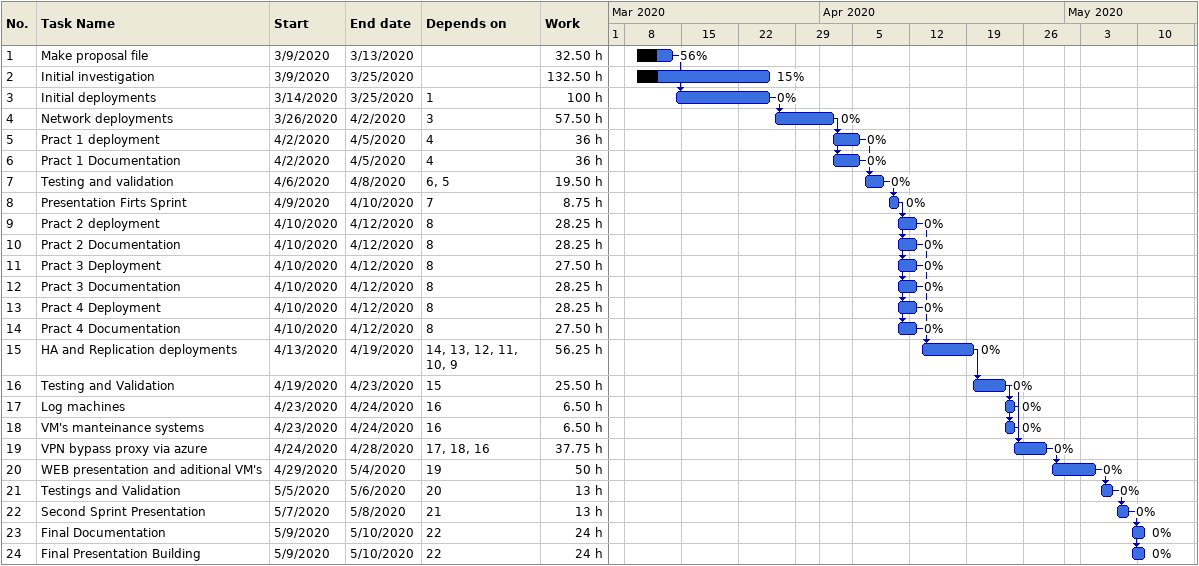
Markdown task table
| ID | Task | Start | Finish | Predecessors | % complete | Work (h) |
|---|---|---|---|---|---|---|
| 1 | Make proposal file | 2020-03-09 | 2020-03-13 |  | 56 | 32.50 |
| 2 | Initial investigation | 2020-03-09 | 2020-03-25 |  | 15 | 132.50 |
| 3 | Initial deployments | 2020-03-14 | 2020-03-25 | 1 | 0 | 100 |
| 4 | Network deployments | 2020-03-26 | 2020-04-02 | 3 | 0 | 57.50 |
| 5 | Pract 1 deployment | 2020-04-02 | 2020-04-05 | 4 | 0 | 36 |
| 6 | Pract 1 Documentation | 2020-04-02 | 2020-04-05 | 4 | 0 | 36 |
| 7 | Testing and validation | 2020-04-06 | 2020-04-08 | 6, 5 | 0 | 19.50 |
| 8 | Presentation Firts Sprint | 2020-04-09 | 2020-04-10 | 7 | 0 | 8.75 |
| 9 | Pract 2 deployment | 2020-04-10 | 2020-04-12 | 8 | 0 | 28.25 |
| 10 | Pract 2 Documentation | 2020-04-10 | 2020-04-12 | 8 | 0 | 28.25 |
| 11 | Pract 3 Deployment | 2020-04-10 | 2020-04-12 | 8 | 0 | 27.50 |
| 12 | Pract 3 Documentation | 2020-04-10 | 2020-04-12 | 8 | 0 | 28.25 |
| 13 | Pract 4 Deployment | 2020-04-10 | 2020-04-12 | 8 | 0 | 28.25 |
| 14 | Pract 4 Documentation | 2020-04-10 | 2020-04-12 | 8 | 0 | 27.50 |
| 15 | HA and Replication deployments | 2020-04-13 | 2020-04-19 | 14, 13, 12, 11, 10, 9 | 0 | 56.25 |
| 16 | Testing and Validation | 2020-04-19 | 2020-04-23 | 15 | 0 | 25.50 |
| 17 | Log machines | 2020-04-23 | 2020-04-24 | 16 | 0 | 6.50 |
| 18 | VM's manteinance systems | 2020-04-23 | 2020-04-24 | 16 | 0 | 6.50 |
| 19 | VPN bypass proxy via azure | 2020-04-24 | 2020-04-28 | 17, 18, 16 | 0 | 37.75 |
| 20 | WEB presentation and aditional VM's | 2020-04-29 | 2020-05-04 | 19 | 0 | 50 |
| 21 | Testings and Validation | 2020-05-05 | 2020-05-06 | 20 | 0 | 13 |
| 22 | Second Sprint Presentation | 2020-05-07 | 2020-05-08 | 21 | 0 | 13 |
| 23 | Final Documentation | 2020-05-09 | 2020-05-10 | 22 | 0 | 24 |
| 24 | Final Presentation Building | 2020-05-09 | 2020-05-10 | 22 | 0 | 24 |
